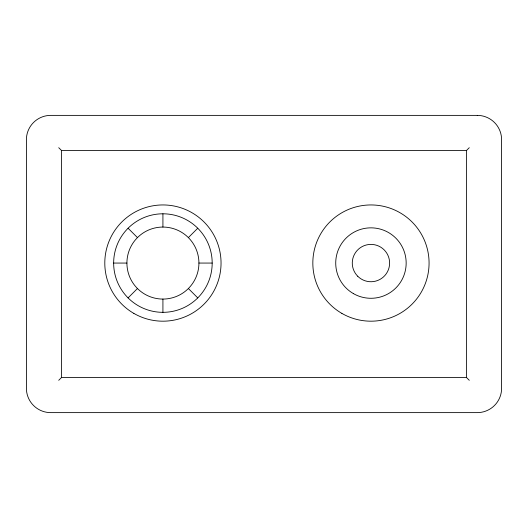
<?xml version="1.0" encoding="UTF-8"?>
<svg xmlns="http://www.w3.org/2000/svg" width="528" height="528" viewBox="0 0 528 528"><rect width="100%" height="100%" fill="white"/><g stroke="black" fill="none" stroke-linecap="round" stroke-linejoin="round"><path stroke-width="0.79" d="M128.08 297.904A49.269 49.269 0 0 1 150.17 215.477A49.269 49.269 0 0 1 210.507 275.821A49.269 49.269 0 0 1 128.08 297.904L137.458 288.526M188.377 237.607L197.756 228.228M58.727 380.299L61.578 377.447L466.422 377.447L469.273 380.299M58.727 147.701L61.578 150.553L466.422 150.553L469.273 147.701M113.652 263.063L126.911 263.063M198.924 263.063A36.01 36.01 0 0 0 144.916 231.884A36.01 36.01 0 0 0 144.916 294.248A36.01 36.01 0 0 0 198.924 263.063L212.19 263.063M128.08 228.228L137.458 237.607M188.377 288.526L197.756 297.904M466.422 150.553L466.422 377.447M162.921 213.8L162.921 227.06M162.921 299.072L162.921 312.332M61.578 150.553L61.578 377.447M477.266 115.375L50.734 115.375A24.334 24.334 0 0 0 26.4 139.709L26.4 388.291A24.334 24.334 0 0 0 50.734 412.625L477.266 412.625A24.334 24.334 0 0 0 501.6 388.291L501.6 139.709A24.334 24.334 0 0 0 477.266 115.375M341.887 313.401A58.126 58.126 0 0 0 429.073 263.063A58.126 58.126 0 0 0 341.887 212.731A58.126 58.126 0 0 0 341.887 313.401M353.338 293.568A35.218 35.218 0 0 0 406.164 263.063A35.218 35.218 0 0 0 353.338 232.564A35.218 35.218 0 0 0 353.338 293.568M357.746 276.269A18.671 18.671 0 0 0 388.984 267.901A18.671 18.671 0 0 0 366.115 245.032A18.671 18.671 0 0 0 357.746 276.269M133.855 313.401A58.126 58.126 0 0 0 221.047 263.063A58.126 58.126 0 0 0 133.855 212.731A58.126 58.126 0 0 0 133.855 313.401"/></g></svg>
